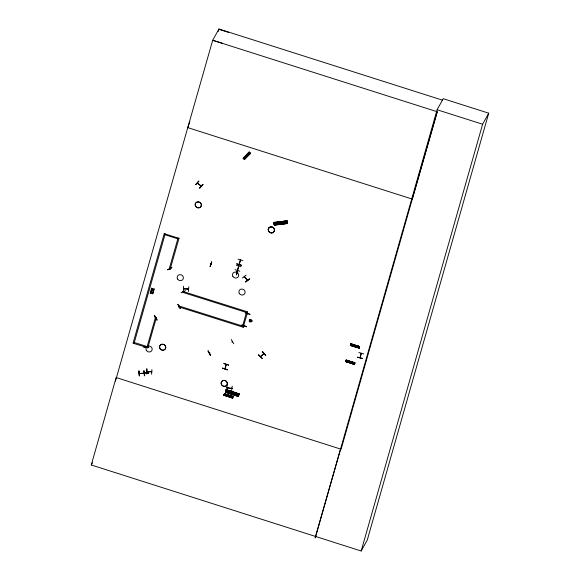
<?xml version="1.0" encoding="UTF-8"?>
<svg xmlns="http://www.w3.org/2000/svg" width="580" height="580" viewBox="0 0 580 580"><rect width="100%" height="100%" fill="white"/><g stroke="black" fill="none" stroke-linecap="round" stroke-linejoin="round"><path stroke-width="0.87" d="M287.158 220.879L273.832 222.749L273.767 222.379L287.071 220.871L287.586 223.314L274.282 225.134L287.579 223.561M273.919 223.213L273.854 222.843L287.223 221.4L273.919 223.213L287.216 221.64M274.195 224.677L274.123 224.3L287.492 222.85L274.188 224.67L287.492 223.097M274.282 225.142L273.84 222.502M287.615 223.256L274.217 224.808L287.571 223.373M143.768 346.963L148.763 347.297L143.818 346.847M148.806 372.86L143.76 372.882L148.756 372.947M146.493 347.413L146.153 347.645L146.182 347.123M146.377 372.36L146.232 372.512M146.37 347.608L146.356 347.137M244.194 325.648L244.252 325.445M247.479 313.867L247.856 313.613M247.74 313.744L247.819 313.548M183.577 286.215L183.396 291.087M183.903 288.84L184.005 288.441M187.971 288.985L188.543 288.883M188.384 291.515L188.797 286.752M146.588 369.032L146.653 373.846L146.856 368.981M146.631 373.825L146.87 368.981M147.334 371.265L146.762 371.352M151.315 371.809L151.721 371.635M151.641 374.325L151.902 369.547M239.373 264.262C238.228 265.51 241.635 257.23 240.214 260.311M361.021 353.655L361.123 353.271L361.238 353.727M361.333 353.372L360.18 357.606M237.633 270.062L237.633 269.997M237.517 270.447L236.437 274.804L238.895 265.807M143.768 372.672L148.77 372.962M226.657 390.108L227.135 385.345M231.507 388.397L231.471 388.194M231.884 388.433L231.413 388.557M231.877 388.209L231.761 388.636L231.971 388.274M232.196 386.149L231.674 390.797M224.271 394.175L233.044 396.785L224.271 394.168L224.424 393.653L233.145 396.452L232.631 398.163L223.923 395.357L224.069 394.857L232.718 397.873M233.037 396.792L224.366 393.842L233.145 396.452M223.967 395.234L232.689 398.003L224.003 395.089M346.137 360.368L354.8 363.298L346.086 360.528L346.238 359.999L354.96 362.797L354.445 364.515L345.745 361.71L345.883 361.217L354.583 364.066L345.825 361.412L346.216 360.144M346.238 359.992L345.738 361.746M350.356 345.506L359.15 348.08L359.578 346.564L350.856 343.766L350.712 344.274L359.491 346.825M350.864 343.759L350.421 345.346M354.496 364.363L345.796 361.514L354.525 364.32M354.851 363.145L346.144 360.361M354.953 362.761L346.173 360.231L354.873 363.058M359.136 348.043L350.363 345.47L350.501 344.984L359.15 347.986L350.45 345.18L350.835 343.911L359.578 346.564L350.849 343.795L359.462 346.942L350.712 344.288M359.556 346.615L359.426 347.043M238.489 396.307L225.497 391.863L238.511 396.249L239.214 393.929M238.655 395.712L225.627 391.42L238.641 395.814L238.423 396.495L225.395 392.196L238.431 396.466M226.026 390.151L239.047 394.465L226.012 390.195M226.149 389.731L239.17 394.045L226.186 389.586L225.395 392.203M247.66 280.118L247.435 280.495L247.268 279.959M156.274 317.825L155.926 317.637M179.01 306.298L178.437 306.697L179.097 306.45M209.851 352.807L209.329 352.872M231.971 341.837L232.58 341.613L232.123 342.012M115.442 381.147L212.686 40.274L218.936 29L442.525 100.173M201.245 186.165L200.839 185.788M242.875 260.652L238.032 259.173M241.157 266.648L236.314 265.154M225.62 391.442L238.561 396.024M226.077 389.934L239.119 394.183M238.975 394.668L239.214 393.878L226.164 389.644L225.946 390.384L238.989 394.625M315.672 536.514L437.102 109.75L443.221 98.701L488.73 113.187L367.299 539.958L361.18 551L91.27 464.979L116.145 377.544L341.105 449.224L437.139 111.722L212.686 40.274L222.466 43.319M218.203 31.566L218.936 29M147.849 347.761L133.037 343.208L164.278 233.53M151.706 292.769C154.062 295.655 151.677 291.262 150.213 293.125L151.547 292.421L150.698 291.508L151.547 292.421M150.648 291.602L150.8 291.145L151.88 292.305L153.352 291.957L152.032 292.661L152.866 293.552L152.032 292.661M152.54 289.819C154.903 292.704 152.511 288.311 151.054 290.174L152.388 289.471L151.54 288.557L152.388 289.471M151.489 288.651L151.641 288.195L152.721 289.355L154.186 289.007L152.874 289.71L153.707 290.602L152.874 289.71M152.765 293.915L152.917 293.458M153.606 290.964L153.758 290.507M155.541 317.137L146.914 347.464M170.389 268.547L169.375 268.388L178.082 237.923M147.777 347.899L156.404 317.579L155.462 317.274M170.317 268.685L179.017 238.22M243.281 327.243L178.887 306.907L179.213 305.885M247.399 312.779L183.004 292.443L183.251 291.559L247.645 311.895M241.548 265.306L236.669 263.958M239.286 264.429L240.548 259.985L240.439 260.384M223.844 363.587L228.665 365.125M227.425 369.576L227.302 369.924L222.539 368.184M243.201 327.381L247.573 312.033M223.981 395.234L224.417 393.718M224.366 394.226L224.155 394.668M224.866 395.516L225.301 393.994M249.813 319.471C246.681 324.256 256.614 321.03 249.922 319.421M229.999 395.451L229.564 396.966M230.354 397.213L230.76 395.734M346.688 361.862L347.115 360.347M351.306 345.629L351.734 344.114M355.547 345.281L355.119 346.804M351.386 363.319L351.792 361.84M356.004 347.079L356.41 345.607M352.169 363.566L352.604 362.05M356.787 347.333L357.222 345.81M353.053 363.849L353.466 362.369M358.106 346.093L357.671 347.616M353.64 364.037L354.054 362.558M358.266 347.797L358.694 346.282M357.476 357.294L362.413 358.512L357.548 357.07M358.839 352.51L363.718 353.93M360.093 357.766L361.13 353.307M361.18 551L482.611 124.236L488.73 113.187M340.583 449.05L315.099 537.899L315.962 536.333M437.32 111.781L412.278 199.085L187.296 127.477M210.09 266.43L211.736 261.885L210.119 266.423M211.424 264.487L211.062 264.146L211.526 264.32M211.584 264.103L211.54 264.284M239.808 271.266L235.03 269.642M236.401 272.1L236.713 272.564L236.872 272.15M238.655 265.829L237.408 270.186M237.778 270.273L236.451 274.826L237.561 270.106M226.816 392.399L227.49 390.137M233.841 394.647L234.516 392.385M236.335 395.466L237.01 393.204M245.275 312.779L250.111 314.367L245.282 312.779M246.558 326.757L241.773 325.083L246.565 326.736M227.36 369.721L222.553 368.14L227.374 369.677M223.923 395.372L224.069 394.864M232.638 398.148L232.783 397.641L224.011 395.06M232.993 396.93L233.073 396.655M359.071 348.261L359.216 347.761L350.436 345.216M354.452 364.501L354.598 363.993M187.826 127.644L189.849 121.669M263.849 353.764L260.543 356.736L260.717 356.323M241.773 325.104L246.594 326.642M345.818 361.449L354.59 364.059M183.251 291.733L182.983 291.32M236.734 263.748L241.555 265.277M144.144 373.455C144.268 372.969 137.467 373.622 139.787 373.447M224.968 368.612L226.171 364.327M226.222 364.885L226.36 364.646M165.22 233.827L134.053 343.367M164.966 234.712L177.828 238.808M195.786 184.607L198.715 181.018M197.693 183.164L197.468 182.729M197.852 182.99C196.518 182.816 200.274 184.839 201.231 186.1M201.289 185.97L201.064 186.281L200.767 185.803M199.68 187.905L202.986 184.636L199.817 188.152M201.282 185.897L201.021 186.252L197.273 183.012M151.641 288.195L152.671 289.449L154.186 289.007M151.199 289.739L152.337 289.558M151.054 290.174L152.591 289.724M150.8 291.145L151.829 292.4L153.352 291.957M150.358 292.69L151.496 292.508M150.213 293.125L151.757 292.675M154.041 289.442L152.924 289.616M153.2 292.392L152.083 292.567M167.62 269.809L171.992 267.59L167.649 269.693M169.744 268.837L169.962 269.272L170.223 268.924M134.299 342.483L147.168 346.579M154.613 315.687L157.071 320.008M155.911 317.615L156.477 317.441M246.471 154.947L247.747 156.035M247.065 154.323L248.349 155.404M248.196 153.135L249.48 154.222M148.813 347.181L143.782 346.905M180.989 292.842L185.375 290.645M183.548 288.456L184.019 288.659M183.657 288.412L183.505 288.825L188.536 289.05M183.563 288.811L188.406 289.043M138.968 371.004L139.388 375.898L138.881 371.084M183.331 291.421L183.099 291.588M177.726 304.377L180.199 308.69M139.258 373.382L139.693 373.194M139.678 373.607L139.744 373.237M139.323 375.884L138.982 371.004M187.898 289.166L188.094 288.796M178.524 306.842L178.959 306.632M91.27 464.979L92.503 462.746M143.92 370.975L144.637 375.767L143.978 370.881M143.768 373.092L143.702 373.491M144.239 373.295L139.28 373.6M144.362 375.775L143.971 370.881M146.211 372.512L146.486 372.527M146.943 371.178L146.791 371.591L151.822 371.693M151.38 371.599L151.278 372.005M211.185 264.023L211.084 264.407L211.25 263.994M236.538 272.042L236.314 272.419L236.872 272.39M242.404 278.008L246.188 275.087M244.332 276.471L244.513 276.993M244.274 276.74L244.47 276.37M245.615 281.865L249.494 278.937L245.666 281.909M245.652 281.887L249.494 278.937M247.682 280.234L244.485 276.58M281.01 221.604L281.467 223.989M282.358 221.444L282.815 223.829M209.445 353.184L209.735 353.017M283.555 221.299L284.012 223.684M210.504 355.257L208.089 350.864L210.569 355.17M284.903 221.139L285.367 223.525M285.81 221.038L286.266 223.416M231.282 339.503L233.762 343.759M246.456 312.475L242.592 326.062M247.486 313.903L247.653 313.497M243.535 326.359L179.14 306.022M244.426 325.496L244.354 325.692M223.902 363.471L228.716 365.03M225.214 368.692L226.338 364.45M227.005 387.498L231.833 388.426M227.113 387.462L227.085 387.701M227.396 387.897L227.454 387.512M229.093 395.205L228.68 396.684M233.189 391.95L232.522 394.212M231.645 396.017L231.239 397.496M232.239 396.205L231.826 397.684M235.69 392.769L235.016 395.031M258.738 354.815L258.484 355.083L262.254 358.425M237.894 393.494L237.22 395.756M262.218 351.734L265.749 355.344L262.414 351.56M263.654 353.561L263.835 353.749M263.675 353.582L264.009 353.314M350.907 361.558L350.501 363.036M260.442 356.562L263.885 353.51M231.869 388.6L226.998 387.861M198.954 181.105L195.692 184.65M249.095 152.061L249.523 152.438L243.585 158.587L243.187 158.238L249.081 152.04L250.458 153.214L244.6 159.514L244.18 159.13L250.364 153.2M243.201 158.253L249.255 152.207M243.607 158.615L249.327 152.257L243.172 158.217M249.451 152.308L243.419 158.434M243.752 158.615L244.137 158.956M146.849 371.36L151.684 371.852M208.017 350.951L210.286 355.373M265.749 355.344L262.399 351.567M169.991 269.272L169.918 268.772L170.114 269.098M211.649 261.95L210.301 266.481M273.818 222.517L287.136 220.936M273.905 222.981L287.209 221.451M274.18 224.453L287.477 222.908M227.019 387.65L227.469 387.745M218.754 29.319L228.535 32.371M437.102 109.75L482.611 124.236M164.205 233.667L178.944 238.358M224.279 394.139L233.03 396.822M211.055 264.364L211.482 264.48M250.103 152.968L244.347 159.282L250.524 153.345M250.429 153.221L244.187 159.137M244.194 159.152L244.615 159.522M247.377 280.423L244.281 276.667M243.897 157.637L245.151 158.76M243.295 158.268L244.55 159.384M258.709 354.844L262.211 358.512M183.004 291.747L182.831 291.392M177.958 304.261L180.438 308.575M287.129 221.176L273.832 222.749M275.188 222.343L275.645 224.728M247.058 155.07L247.783 155.244L247.058 155.07M228.984 395.951L229.694 396.184L228.984 395.951M350.798 362.304L351.516 362.529L350.798 362.304M355.417 346.071L356.135 346.296L355.417 346.071M249.929 320.247L250.147 321.443L251.387 321.313L251.169 320.109L249.929 320.247M202.84 184.404L199.607 187.978L202.84 184.397M247.624 153.722L248.856 154.889L247.624 153.722M248.617 152.678L249.857 153.838L248.617 152.678M154.352 315.875L157.035 320.095L154.323 315.897M239.301 293.379A3.168 2.936 29 0 0 244.702 293.712A3.168 2.936 29 0 0 242.005 289.065A3.168 2.936 29 0 0 239.301 293.379M232.877 276.377A3.175 2.943 29 0 0 238.286 276.711A3.175 2.943 29 0 0 235.581 272.049A3.175 2.943 29 0 0 232.877 276.377M268.656 231.224A3.161 2.936 29 0 0 274.043 231.55A3.175 2.943 29 0 0 271.375 226.867A3.175 2.943 29 0 0 268.671 231.188A3.175 2.943 29 0 0 274.072 231.521A3.175 2.943 29 0 0 271.346 226.903A3.175 2.943 29 0 0 268.642 231.231A3.175 2.943 29 0 0 274.05 231.565A3.161 2.936 29 0 0 271.353 226.918A3.161 2.936 29 0 0 268.656 231.224M177.574 278.994A3.175 2.943 29 0 0 182.983 279.321A3.175 2.943 29 0 0 180.278 274.666A3.175 2.943 29 0 0 177.574 278.994M195.561 206.233A3.161 2.936 29 0 0 200.948 206.567A3.161 2.936 29 0 0 198.258 201.927A3.161 2.936 29 0 0 195.561 206.233M195.612 206.161A3.146 2.922 29 0 0 200.97 206.494A3.146 2.922 29 0 0 198.295 201.869A3.146 2.922 29 0 0 195.612 206.161M221.553 384.7A3.154 2.929 29 0 0 226.925 385.026A3.154 2.929 29 0 0 224.243 380.4A3.154 2.929 29 0 0 221.553 384.7A3.146 2.922 29 0 0 226.925 385.018A3.146 2.922 29 0 0 224.243 380.4A3.146 2.922 29 0 0 221.56 384.692M159.95 348.551A3.175 2.943 29 0 0 165.358 348.885A3.175 2.943 29 0 0 162.654 344.23A3.175 2.943 29 0 0 159.95 348.551A3.154 2.929 29 0 0 165.358 348.841A3.154 2.929 29 0 0 162.668 344.215A3.154 2.929 29 0 0 159.986 348.515M146.363 350.32A3.175 2.943 29 0 0 151.772 350.654A3.175 2.943 29 0 0 149.067 345.999A3.175 2.943 29 0 0 146.363 350.32"/></g></svg>
